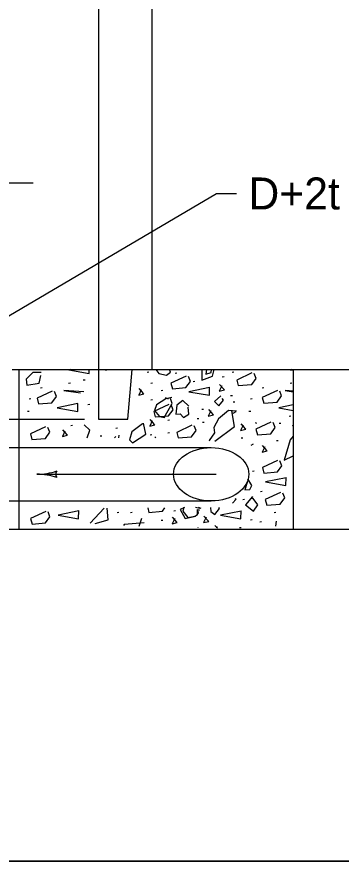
# Model space of a CAD drawing. Extents: x 1007 to 1035.5, y 1000.5 to 1021.5.
# Drawn here: x 1024.66 to 1026.69, y 1000.5 to 1005.78 of the extents above; entities that cross this region are included whole.
import ezdxf

# ---------------------------------------------------------------- set-up
doc = ezdxf.new("R2010")
doc.units = 0
for name, color, linetype in [('Level 1', 7, 'Continuous'), ('Level 10', 7, 'Continuous'), ('Level 11', 7, 'Continuous')]:
    doc.layers.add(name, color=color, linetype=linetype)

msp = doc.modelspace()

# ---------------------------------------------------------------- linework, layer by layer
at = {"layer": 'Level 1'}
for p, q in [((1025.5031, 1007.7644), (1025.5031, 1003.5769)), ((1025.1698, 1007.2644), (1025.1698, 1003.2644)), ((1023.8303, 1004.7436), (1024.7598, 1004.7436)), ((1024.2314, 1003.691), (1025.9084, 1004.6775)), ((1025.9084, 1004.6775), (1026.0334, 1004.6775)), ((1024.6281, 1003.5769), (1027.1698, 1003.5769)), ((1024.6698, 1003.5769), (1024.6698, 1002.5769)), ((1025.3521, 1003.2644), (1025.3794, 1003.5769)), ((1026.3878, 1003.5769), (1026.3878, 1002.5769)), ((1022.2372, 1003.2644), (1025.0806, 1003.2644)), ((1025.1698, 1003.2644), (1025.3521, 1003.2644)), ((1024.367, 1003.0873), (1025.8748, 1003.0873)), ((1024.7838, 1002.9207), (1025.9062, 1002.9207)), ((1024.367, 1002.754), (1025.8748, 1002.754)), ((1020.1698, 1002.5769), (1027.1698, 1002.5769))]:
    msp.add_line(p, q, dxfattribs=at)
for points in [[(1024.8109, 1003.557), (1024.7588, 1003.5583), (1024.7162, 1003.5156), (1024.7202, 1003.4783), (1024.7976, 1003.4916), (1024.8083, 1003.5383)], [(1024.9938, 1003.5769), (1024.9833, 1003.5748)], [(1024.9833, 1003.5748), (1025.1113, 1003.5521)], [(1025.1113, 1003.5521), (1025.1118, 1003.5769)], [(1025.2222, 1003.5723), (1025.2115, 1003.571)], [(1025.4839, 1003.5593), (1025.4733, 1003.5579)], [(1025.5293, 1003.5769), (1025.5464, 1003.5508)], [(1025.5464, 1003.5508), (1025.5944, 1003.5414)], [(1025.5944, 1003.5414), (1025.6211, 1003.5588)], [(1025.6211, 1003.5588), (1025.6138, 1003.5769)], [(1025.6607, 1003.5527), (1025.65, 1003.5513)], [(1025.8158, 1003.5762), (1025.8158, 1003.5094)], [(1025.8448, 1003.5769), (1025.8412, 1003.5468)], [(1025.8412, 1003.5468), (1025.8745, 1003.5575)], [(1025.8745, 1003.5575), (1025.8775, 1003.5769)], [(1025.8825, 1003.5348), (1025.8928, 1003.5769)], [(1026.0173, 1003.5593), (1026.0067, 1003.5579)], [(1026.1299, 1003.5543), (1026.0353, 1003.5103), (1026.0446, 1003.4756), (1026.1286, 1003.4823), (1026.1566, 1003.5209), (1026.1446, 1003.5516)], [(1026.3803, 1003.5769), (1026.3698, 1003.5748)], [(1026.3698, 1003.5748), (1026.3878, 1003.5715)], [(1024.9931, 1003.4905), (1024.9824, 1003.4892)], [(1025.0848, 1003.5102), (1025.074, 1003.5088)], [(1025.5068, 1003.4905), (1025.4962, 1003.4892)], [(1025.7176, 1003.5347), (1025.6229, 1003.4907), (1025.6323, 1003.456), (1025.7163, 1003.4627), (1025.7443, 1003.5013), (1025.7323, 1003.532)], [(1025.7719, 1003.5003), (1025.7613, 1003.499)], [(1025.8158, 1003.5094), (1025.8825, 1003.5348)], [(1025.9552, 1003.5298), (1025.9445, 1003.5285)], [(1026.3797, 1003.4905), (1026.369, 1003.4892)], [(1024.8794, 1003.4402), (1024.7848, 1003.3962), (1024.7941, 1003.3615), (1024.8781, 1003.3682), (1024.9061, 1003.4068), (1024.8941, 1003.4375)], [(1024.8173, 1003.4611), (1024.8066, 1003.4598)], [(1025.077, 1003.4361), (1024.9516, 1003.4441), (1025.0557, 1003.4294)], [(1025.4368, 1003.4498), (1025.4208, 1003.4164), (1025.4529, 1003.4244), (1025.4235, 1003.4578)], [(1025.5723, 1003.4448), (1025.5617, 1003.4434)], [(1025.8653, 1003.464), (1025.7359, 1003.4373), (1025.8639, 1003.4147), (1025.8653, 1003.4653)], [(1025.9413, 1003.4741), (1025.9253, 1003.4408), (1025.9573, 1003.4488), (1025.9279, 1003.4821)], [(1026.2039, 1003.4611), (1026.1932, 1003.4598)], [(1026.2893, 1003.4441), (1026.1946, 1003.4001), (1026.2039, 1003.3654), (1026.2879, 1003.3721), (1026.3159, 1003.4108), (1026.3039, 1003.4414)], [(1026.3878, 1003.4409), (1026.3382, 1003.4441)], [(1026.3382, 1003.4441), (1026.3878, 1003.4371)], [(1024.7453, 1003.3923), (1024.7347, 1003.391)], [(1025.5068, 1003.3858), (1025.4962, 1003.3845)], [(1025.6291, 1003.4001), (1025.5918, 1003.3934), (1025.5318, 1003.3561), (1025.5198, 1003.3201), (1025.5504, 1003.2828), (1025.5824, 1003.2748), (1025.5891, 1003.2908), (1025.6304, 1003.3628), (1025.6198, 1003.3948)], [(1025.5864, 1003.4014), (1025.6051, 1003.3934)], [(1025.7344, 1003.3468), (1025.6971, 1003.3814), (1025.6598, 1003.3521), (1025.6544, 1003.2974), (1025.6811, 1003.2988), (1025.7011, 1003.2748), (1025.7344, 1003.2974), (1025.7304, 1003.3401)], [(1025.9358, 1003.4121), (1025.8958, 1003.3761), (1025.9225, 1003.3481), (1025.9518, 1003.3841), (1025.9438, 1003.3948)], [(1026.0075, 1003.412), (1025.9968, 1003.4107)], [(1026.1319, 1003.3923), (1026.1213, 1003.391)], [(1025.0407, 1003.3626), (1024.9113, 1003.3358), (1025.0393, 1003.3132), (1025.0407, 1003.3639)], [(1025.1142, 1003.3563), (1025.1035, 1003.355)], [(1025.6096, 1003.3579), (1025.5149, 1003.3139), (1025.5243, 1003.2793), (1025.6083, 1003.2859), (1025.6363, 1003.3246), (1025.6243, 1003.3553)], [(1025.8276, 1003.3269), (1025.8169, 1003.3256)], [(1025.8726, 1003.317), (1025.8566, 1003.2837), (1025.8886, 1003.2917), (1025.8593, 1003.325)], [(1026.0239, 1003.3728), (1026.0133, 1003.3714)], [(1026.3878, 1003.3544), (1026.2978, 1003.3358)], [(1026.2978, 1003.3358), (1026.3878, 1003.3199)], [(1024.7355, 1003.3138), (1024.7248, 1003.3125)], [(1025.9825, 1003.3188), (1025.9198, 1003.2681)], [(1026.0332, 1003.3148), (1025.9825, 1003.3188)], [(1026.0052, 1003.3054), (1026.0038, 1003.3201)], [(1026.0198, 1003.2201), (1026.0052, 1003.3054)], [(1026.0132, 1003.3028), (1026.0318, 1003.3134)], [(1026.1221, 1003.3138), (1026.1114, 1003.3125)], [(1026.3731, 1003.2843), (1026.3624, 1003.283)], [(1025.0062, 1003.2255), (1024.9955, 1003.2242)], [(1025.1157, 1003.1974), (1025.0797, 1003.2308)], [(1025.4456, 1003.2363), (1025.3788, 1003.187), (1025.3628, 1003.1363), (1025.3815, 1003.1177), (1025.4656, 1003.171), (1025.4509, 1003.2403)], [(1025.506, 1003.2548), (1025.49, 1003.2215), (1025.5221, 1003.2295), (1025.4927, 1003.2628)], [(1025.6148, 1003.2582), (1025.6042, 1003.2568)], [(1025.7536, 1003.2271), (1025.6589, 1003.183), (1025.6683, 1003.1483), (1025.7523, 1003.155), (1025.7803, 1003.1937), (1025.7683, 1003.2244)], [(1025.7981, 1003.268), (1025.7874, 1003.2667)], [(1025.8308, 1003.2451), (1025.8202, 1003.2438)], [(1025.9198, 1003.2681), (1025.8918, 1003.2134)], [(1025.8978, 1003.1276), (1026.0198, 1003.2201)], [(1026.0754, 1003.2287), (1026.0594, 1003.1953), (1026.0914, 1003.2033), (1026.0621, 1003.2367)], [(1026.1598, 1003.2374), (1026.1532, 1003.2428)], [(1026.2492, 1003.2463), (1026.1545, 1003.2023), (1026.1638, 1003.1676), (1026.2478, 1003.1743), (1026.2758, 1003.2129), (1026.2638, 1003.2436)], [(1026.3109, 1003.2386), (1026.3003, 1003.2373)], [(1026.3878, 1003.2248), (1026.3821, 1003.2242)], [(1024.8379, 1003.2168), (1024.7433, 1003.1727), (1024.7526, 1003.138), (1024.8366, 1003.1447), (1024.8646, 1003.1833), (1024.8526, 1003.2141)], [(1024.9593, 1003.1906), (1024.9433, 1003.1573), (1024.9753, 1003.1653), (1024.9459, 1003.1986)], [(1025.099, 1003.1481), (1025.1157, 1003.1974)], [(1025.2876, 1003.2091), (1025.2769, 1003.2078)], [(1025.2964, 1003.1481), (1025.2983, 1003.1654)], [(1025.5036, 1003.1666), (1025.4929, 1003.1653)], [(1025.6148, 1003.1797), (1025.6042, 1003.1783)], [(1025.8958, 1003.1801), (1025.8612, 1003.132)], [(1025.8918, 1003.2134), (1025.8958, 1003.1801)], [(1025.1894, 1003.16), (1025.1788, 1003.1587)], [(1025.277, 1003.1561), (1025.2698, 1003.1481)], [(1025.5284, 1003.1477), (1025.5222, 1003.1548)], [(1025.8612, 1003.132), (1025.8646, 1003.1293)], [(1026.073, 1003.1469), (1026.0623, 1003.1456)], [(1026.2946, 1003.1306), (1026.2839, 1003.1293)], [(1026.3703, 1003.136), (1026.3328, 1003.0093)], [(1026.3878, 1003.1584), (1026.3703, 1003.136)], [(1026.1385, 1003.108), (1026.1225, 1003.1013)], [(1026.21, 1003.0917), (1026.194, 1003.0583), (1026.226, 1003.0663), (1026.1967, 1003.0997)], [(1026.2907, 1003.0069), (1026.196, 1002.9629), (1026.2053, 1002.9283), (1026.2893, 1002.9349), (1026.3173, 1002.9736), (1026.3053, 1003.0043)], [(1026.3328, 1003.0093), (1026.3878, 1003.0359)], [(1026.145, 1002.9394), (1026.1343, 1002.9381)], [(1026.0998, 1002.8685), (1026.0852, 1002.8232)], [(1026.1292, 1002.8512), (1026.1038, 1002.8912)], [(1026.1172, 1002.8245), (1026.1292, 1002.8512)], [(1026.3438, 1002.8992), (1026.2145, 1002.8725), (1026.3425, 1002.8498), (1026.3438, 1002.9005)], [(1026.0852, 1002.8232), (1026.1172, 1002.8245)], [(1026.1941, 1002.8118), (1026.1834, 1002.8105)], [(1026.3083, 1002.8059), (1026.2137, 1002.7619), (1026.223, 1002.7273), (1026.307, 1002.7339), (1026.335, 1002.7726), (1026.323, 1002.8033)], [(1026.0092, 1002.7403), (1026.0305, 1002.7645)], [(1026.0305, 1002.7645), (1026.0259, 1002.7673)], [(1026.0828, 1002.7628), (1026.0722, 1002.7614)], [(1026.1332, 1002.7805), (1026.0905, 1002.7298), (1026.1398, 1002.6898), (1026.1665, 1002.7298), (1026.1372, 1002.7685), (1026.1225, 1002.7685)], [(1025.0458, 1002.6919), (1024.9164, 1002.6653), (1025.0444, 1002.6426), (1025.0458, 1002.6933)], [(1025.2053, 1002.708), (1025.117, 1002.6147)], [(1025.2303, 1002.6352), (1025.2243, 1002.7081)], [(1025.4775, 1002.7102), (1025.485, 1002.6823)], [(1025.569, 1002.689), (1025.5848, 1002.711)], [(1025.6508, 1002.6908), (1025.6402, 1002.6894)], [(1025.7084, 1002.7119), (1025.6798, 1002.6992)], [(1025.6798, 1002.6992), (1025.7118, 1002.6445)], [(1025.7037, 1002.7119), (1025.6971, 1002.6898)], [(1025.8038, 1002.7072), (1025.7758, 1002.7125)], [(1025.7945, 1002.6765), (1025.7892, 1002.7005)], [(1025.7892, 1002.6672), (1025.7892, 1002.7005)], [(1025.8118, 1002.7058), (1025.7958, 1002.7127)], [(1025.7958, 1002.7005), (1025.8012, 1002.6965)], [(1025.8704, 1002.7133), (1025.8732, 1002.6885)], [(1025.8985, 1002.6685), (1025.9278, 1002.7058)], [(1025.9278, 1002.7058), (1025.9223, 1002.7137)], [(1026.0616, 1002.6903), (1025.9323, 1002.6637), (1026.0603, 1002.641), (1026.0616, 1002.6917)], [(1024.8388, 1002.6878), (1024.7442, 1002.6438), (1024.7535, 1002.6092), (1024.8375, 1002.6158), (1024.8655, 1002.6545), (1024.8535, 1002.6852)], [(1025.2974, 1002.6809), (1025.2868, 1002.6796)], [(1025.3793, 1002.6809), (1025.3686, 1002.6796)], [(1025.4238, 1002.5966), (1025.4398, 1002.6458)], [(1025.485, 1002.6823), (1025.569, 1002.689)], [(1025.6468, 1002.6448), (1025.6308, 1002.6115), (1025.6628, 1002.6195), (1025.6334, 1002.6528)], [(1025.6971, 1002.6898), (1025.7291, 1002.6498)], [(1025.7118, 1002.6445), (1025.7758, 1002.6578)], [(1025.7291, 1002.6498), (1025.7732, 1002.6578)], [(1025.7732, 1002.6578), (1025.7892, 1002.6672)], [(1025.7758, 1002.6578), (1025.7945, 1002.6765)], [(1025.8431, 1002.6513), (1025.8271, 1002.618), (1025.8591, 1002.626), (1025.8298, 1002.6593)], [(1025.8732, 1002.6885), (1025.8985, 1002.6685)], [(1026.2792, 1002.6809), (1026.2685, 1002.6796)], [(1025.1493, 1002.6123), (1025.2303, 1002.6352)], [(1025.329, 1002.6058), (1025.3264, 1002.5995)], [(1025.4558, 1002.6165), (1025.329, 1002.6058)], [(1025.5723, 1002.6318), (1025.5617, 1002.6305)], [(1025.7905, 1002.5871), (1025.7904, 1002.5862)], [(1025.9142, 1002.5827), (1025.8985, 1002.6004)], [(1025.9118, 1002.5924), (1025.9072, 1002.5828)], [(1026.0632, 1002.586), (1026.0525, 1002.5847)], [(1026.1319, 1002.6351), (1026.1213, 1002.6338)], [(1026.1908, 1002.622), (1026.1801, 1002.6207)], [(1026.2786, 1002.5964), (1026.2839, 1002.6272)]]:
    msp.add_lwpolyline(points, dxfattribs=at)
for centre, radius, start, end in [((1024.7838, 1003.3113), 0.3906, 269.9878, 270), ((1024.7838, 1003.3113), 0.3906, 270, 288.6688), ((1024.7838, 1002.53), 0.3906, 71.3472, 89.9939), ((1024.9324, 1002.9206), 0.0312, 138.7746, 220.8913)]:
    msp.add_arc(centre, radius, start, end, dxfattribs=at)
msp.add_ellipse((1025.8748, 1002.9207), major_axis=(0.2357, 0), ratio=0.707214, dxfattribs=at)
at = {"layer": 'Level 10'}
msp.add_line((1035.5, 1000.5), (1007, 1000.5), dxfattribs=at)
at = {"layer": 'Level 11'}
msp.add_lwpolyline([(1007, 1000.5), (1035.5, 1000.5), (1035.5, 1021.5), (1007, 1021.5)], close=True, dxfattribs=at)

# ---------------------------------------------------------------- texts
at = {"layer": 'Level 1'}
msp.add_text('D+2t', height=0.2, dxfattribs=at).set_placement((1026.1079, 1004.5776))

doc.saveas('drawing.dxf')
